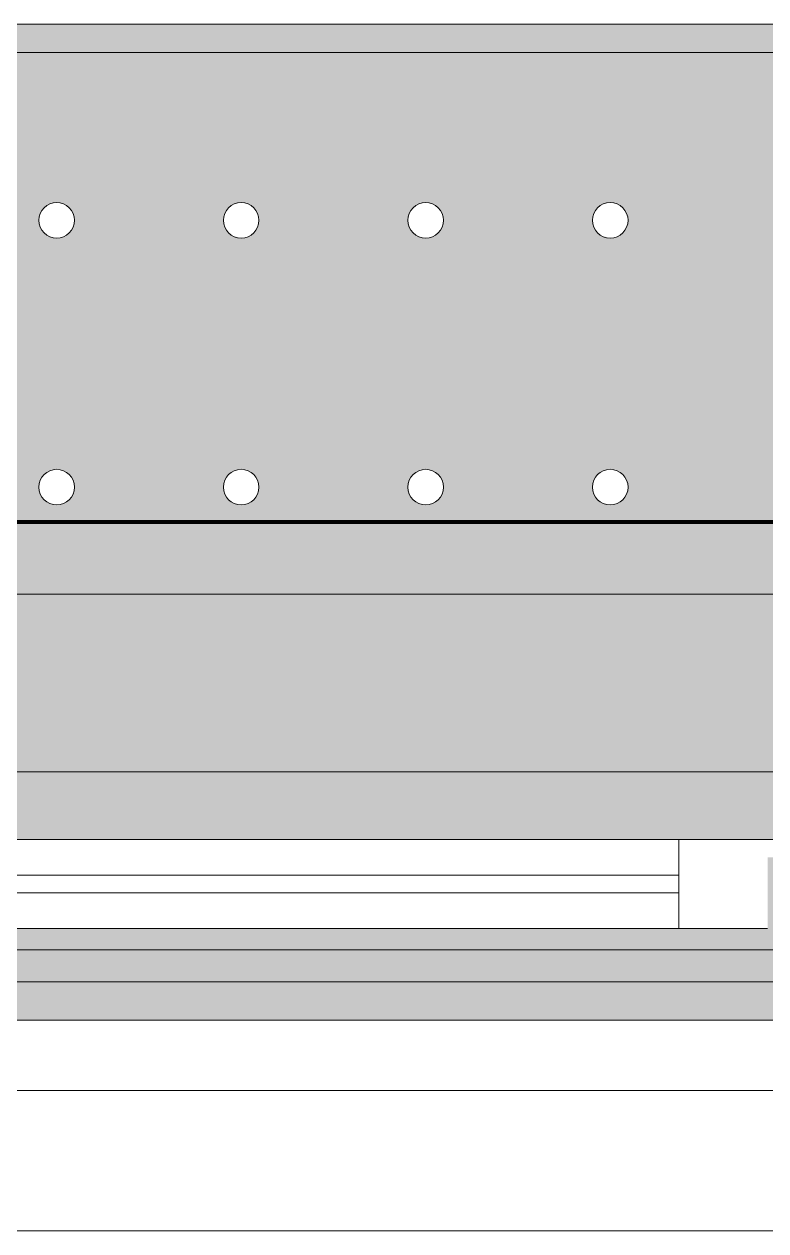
# Model space of a CAD drawing. Header units: millimetres. Extents: x -5426 to 189269, y -8553 to 29000.
# Drawn here: x 34282 to 34699, y -258 to 420 of the extents above; entities that cross this region are included whole.
import ezdxf

# ---------------------------------------------------------------- set-up
doc = ezdxf.new("R2010")
doc.units = ezdxf.units.MM
doc.linetypes.add('Осевая', pattern=[3175, 635, -476.25, 1587.5, -476.25])
for name, color, linetype, lineweight in [('A-GLAZ', 7, 'Continuous', 9), ('A-GLAZ-1', 7, 'Continuous', 13), ('Оси-2', 7, 'Осевая', 9)]:
    doc.layers.add(name, color=color, linetype=linetype, lineweight=lineweight)
for name, color, linetype, lineweight, true_color in [('A-WALL-1', 7, 'Continuous', 9, 0xc0c0c0), ('A-WALL-2', 7, 'Continuous', 9, 0xcbc7bf), ('I-WALL-13', 7, 'Continuous', 53, 0xeaa7bf), ('I-WALL-4', 7, 'Continuous', 9, 0xcbc7bf), ('S-WALL-ANLY', 7, 'Continuous', 13, 0x008040), ('Знаки-2', 9, 'Continuous', 9, 0x808080), ('Знаки-3', 7, 'Continuous', 9, 0xc1bbaf), ('Знаки-5', 7, 'Continuous', 9, 0xaba79f), ('Знаки-6', 7, 'Continuous', 9, 0xccc5b7), ('Знаки-7', 7, 'Continuous', 9, 0xd5cdbe), ('Знаки-8', 7, 'Continuous', 9, 0xd1cabb), ('Знаки-9', 7, 'Continuous', 9, 0xd4ccbd)]:
    doc.layers.add(name, color=color, linetype=linetype, lineweight=lineweight, true_color=true_color)
doc.layers.add('Знаки-4', color=7, linetype='Continuous', lineweight=9, transparency=0.5)

# ---------------------------------------------------------------- blocks, each defined once
blk = doc.blocks.new('120_Окно_СКБ_2Ст - 120_Окно_СКБ_2Ст 2100х2400 _мал створка справа_-22446225-План отделки стен 3 этажа в осях 1-12')
at = {"layer": 'A-GLAZ'}
for p, q in [((1000.47, -57), (-999.03, -57)), ((270, -107), (930, -107)), ((930, -117), (270, -117))]:
    blk.add_line(p, q, dxfattribs=at)
at = {"layer": 'A-GLAZ-1'}
for p, q in [((980, -87), (220, -87)), ((270, -137), (270, -87)), ((200, -137), (1000, -137)), ((1000, -137), (200, -137))]:
    blk.add_line(p, q, dxfattribs=at)
blk = doc.blocks.new('Зашивка радиатора_ с перфорацией М5 - Зашивка радиатора_ с перфорацией М5-V54-План отделки стен 3 этажа в осях 1-12')
at = {"layer": 'Знаки-4'}
h = blk.add_hatch(color=256, dxfattribs=at)
h.paths.add_polyline_path([(1406.88, 380), (-310, 380), (-310, -179.94), (1750, -179.94), (1750, 380), (1699, 380)])
h.paths.add_polyline_path([(1041.51, 328.5), (1699, 328.5), (1699, 288.5), (1719, 287.72), (1718.54, 278.5), (919, 278.5), (919, 288.5), (939, 288.5), (939, 328.5)])
h.paths.add_polyline_path([(-54.59, 328.5), (869, 328.5), (869, 288.5), (889, 288.5), (889, 278.5), (-281, 278.5), (-280, 288.5), (-261, 288.5), (-261, 328.5), (-127.53, 328.5)])
h.paths.add_polyline_path([(923.75, 90.35), (928.75, 89.02), (932.41, 85.35), (933.75, 80.35), (932.41, 75.35), (928.75, 71.69), (923.75, 70.35), (918.75, 71.69), (915.09, 75.35), (913.75, 80.35), (915.09, 85.35), (918.75, 89.02), (921.16, 90.01)])
h.paths.add_polyline_path([(1027.5, 90.35), (1032.5, 89.02), (1036.16, 85.35), (1037.5, 80.35), (1036.16, 75.35), (1032.5, 71.69), (1027.5, 70.35), (1022.5, 71.69), (1018.84, 75.35), (1017.5, 80.35), (1018.84, 85.35), (1022.5, 89.02), (1024.91, 90.01)])
h.paths.add_polyline_path([(1338.75, 90.35), (1343.75, 89.02), (1347.41, 85.35), (1348.75, 80.35), (1347.41, 75.35), (1343.75, 71.69), (1338.75, 70.35), (1333.75, 71.69), (1330.09, 75.35), (1328.75, 80.35), (1330.09, 85.35), (1333.75, 89.02), (1336.16, 90.01)])
h.paths.add_polyline_path([(1235, 90.35), (1240, 89.02), (1243.66, 85.35), (1245, 80.35), (1243.66, 75.35), (1240, 71.69), (1235, 70.35), (1230, 71.69), (1226.34, 75.35), (1225, 80.35), (1226.34, 85.35), (1230, 89.02), (1232.41, 90.01)])
h.paths.add_polyline_path([(1442.5, 90.35), (1447.5, 89.02), (1451.16, 85.35), (1452.5, 80.35), (1451.16, 75.35), (1447.5, 71.69), (1442.5, 70.35), (1437.5, 71.69), (1433.84, 75.35), (1432.5, 80.35), (1433.84, 85.35), (1437.5, 89.02), (1439.91, 90.01)])
h.paths.add_polyline_path([(1546.25, 90.35), (1551.25, 89.02), (1554.91, 85.35), (1556.25, 80.35), (1554.91, 75.35), (1551.25, 71.69), (1546.25, 70.35), (1541.25, 71.69), (1537.59, 75.35), (1536.25, 80.35), (1537.59, 85.35), (1541.25, 89.02), (1543.66, 90.01)])
h.paths.add_polyline_path([(1131.25, 90.35), (1136.25, 89.02), (1139.91, 85.35), (1141.25, 80.35), (1139.91, 75.35), (1136.25, 71.69), (1131.25, 70.35), (1126.25, 71.69), (1122.59, 75.35), (1121.25, 80.35), (1122.59, 85.35), (1126.25, 89.02), (1128.66, 90.01)])
h.paths.add_polyline_path([(1650, 90.35), (1655, 89.02), (1658.66, 85.35), (1660, 80.35), (1658.66, 75.35), (1655, 71.69), (1650, 70.35), (1645, 71.69), (1641.34, 75.35), (1640, 80.35), (1641.34, 85.35), (1645, 89.02), (1647.41, 90.01)])
h.paths.add_polyline_path([(820, 90.35), (825, 89.02), (828.66, 85.35), (830, 80.35), (828.66, 75.35), (825, 71.69), (820, 70.35), (815, 71.69), (811.34, 75.35), (810, 80.35), (811.34, 85.35), (815, 89.02), (817.41, 90.01)])
h.paths.add_polyline_path([(716.25, 90.35), (721.25, 89.02), (724.91, 85.35), (726.25, 80.35), (724.91, 75.35), (721.25, 71.69), (716.25, 70.35), (711.25, 71.69), (707.59, 75.35), (706.25, 80.35), (707.59, 85.35), (711.25, 89.02), (713.66, 90.01)])
h.paths.add_polyline_path([(197.5, 90.35), (202.5, 89.02), (206.16, 85.35), (207.5, 80.35), (206.16, 75.35), (202.5, 71.69), (197.5, 70.35), (192.5, 71.69), (188.84, 75.35), (187.5, 80.35), (188.84, 85.35), (192.5, 89.02), (194.91, 90.01)])
h.paths.add_polyline_path([(405, 90.35), (410, 89.02), (413.66, 85.35), (415, 80.35), (413.66, 75.35), (410, 71.69), (405, 70.35), (400, 71.69), (396.34, 75.35), (395, 80.35), (396.34, 85.35), (400, 89.02), (402.41, 90.01)])
h.paths.add_polyline_path([(93.75, 90.35), (98.75, 89.02), (102.41, 85.35), (103.75, 80.35), (102.41, 75.35), (98.75, 71.69), (93.75, 70.35), (88.75, 71.69), (85.09, 75.35), (83.75, 80.35), (85.09, 85.35), (88.75, 89.02), (91.16, 90.01)])
h.paths.add_polyline_path([(-10, 90.35), (-5, 89.02), (-1.34, 85.35), (0, 80.35), (-1.34, 75.35), (-5, 71.69), (-10, 70.35), (-15, 71.69), (-18.66, 75.35), (-20, 80.35), (-18.66, 85.35), (-15, 89.02), (-12.59, 90.01)])
h.paths.add_polyline_path([(301.25, 90.35), (306.25, 89.02), (309.91, 85.35), (311.25, 80.35), (309.91, 75.35), (306.25, 71.69), (301.25, 70.35), (296.25, 71.69), (292.59, 75.35), (291.25, 80.35), (292.59, 85.35), (296.25, 89.02), (298.66, 90.01)])
h.paths.add_polyline_path([(-113.75, 90.35), (-108.75, 89.02), (-105.09, 85.35), (-103.75, 80.35), (-105.09, 75.35), (-108.75, 71.69), (-113.75, 70.35), (-118.75, 71.69), (-122.41, 75.35), (-123.75, 80.35), (-122.41, 85.35), (-118.75, 89.02), (-116.34, 90.01)])
h.paths.add_polyline_path([(-217.5, 90.35), (-212.5, 89.02), (-208.84, 85.35), (-207.5, 80.35), (-208.84, 75.35), (-212.5, 71.69), (-217.5, 70.35), (-222.5, 71.69), (-226.16, 75.35), (-227.5, 80.35), (-226.16, 85.35), (-222.5, 89.02), (-220.09, 90.01)])
h.paths.add_polyline_path([(612.5, 90.35), (617.5, 89.02), (621.16, 85.35), (622.5, 80.35), (621.16, 75.35), (617.5, 71.69), (612.5, 70.35), (607.5, 71.69), (603.84, 75.35), (602.5, 80.35), (603.84, 85.35), (607.5, 89.02), (609.91, 90.01)])
h.paths.add_polyline_path([(508.75, 90.35), (513.75, 89.02), (517.41, 85.35), (518.75, 80.35), (517.41, 75.35), (513.75, 71.69), (508.75, 70.35), (503.75, 71.69), (500.09, 75.35), (498.75, 80.35), (500.09, 85.35), (503.75, 89.02), (506.16, 90.01)])
h.paths.add_polyline_path([(1546.25, -59.65), (1551.25, -60.98), (1554.91, -64.65), (1556.25, -69.65), (1554.91, -74.65), (1551.25, -78.31), (1546.25, -79.65), (1541.25, -78.31), (1537.59, -74.65), (1536.25, -69.65), (1537.59, -64.65), (1541.25, -60.98), (1543.66, -59.99)])
h.paths.add_polyline_path([(1442.5, -59.65), (1447.5, -60.98), (1451.16, -64.65), (1452.5, -69.65), (1451.16, -74.65), (1447.5, -78.31), (1442.5, -79.65), (1437.5, -78.31), (1433.84, -74.65), (1432.5, -69.65), (1433.84, -64.65), (1437.5, -60.98), (1439.91, -59.99)])
h.paths.add_polyline_path([(1131.25, -59.65), (1136.25, -60.98), (1139.91, -64.65), (1141.25, -69.65), (1139.91, -74.65), (1136.25, -78.31), (1131.25, -79.65), (1126.25, -78.31), (1122.59, -74.65), (1121.25, -69.65), (1122.59, -64.65), (1126.25, -60.98), (1128.66, -59.99)])
h.paths.add_polyline_path([(1650, -59.65), (1655, -60.98), (1658.66, -64.65), (1660, -69.65), (1658.66, -74.65), (1655, -78.31), (1650, -79.65), (1645, -78.31), (1641.34, -74.65), (1640, -69.65), (1641.34, -64.65), (1645, -60.98), (1647.41, -59.99)])
h.paths.add_polyline_path([(1235, -59.65), (1240, -60.98), (1243.66, -64.65), (1245, -69.65), (1243.66, -74.65), (1240, -78.31), (1235, -79.65), (1230, -78.31), (1226.34, -74.65), (1225, -69.65), (1226.34, -64.65), (1230, -60.98), (1232.41, -59.99)])
h.paths.add_polyline_path([(820, -59.65), (825, -60.98), (828.66, -64.65), (830, -69.65), (828.66, -74.65), (825, -78.31), (820, -79.65), (815, -78.31), (811.34, -74.65), (810, -69.65), (811.34, -64.65), (815, -60.98), (817.41, -59.99)])
h.paths.add_polyline_path([(1338.75, -59.65), (1343.75, -60.98), (1347.41, -64.65), (1348.75, -69.65), (1347.41, -74.65), (1343.75, -78.31), (1338.75, -79.65), (1333.75, -78.31), (1330.09, -74.65), (1328.75, -69.65), (1330.09, -64.65), (1333.75, -60.98), (1336.16, -59.99)])
h.paths.add_polyline_path([(716.25, -59.65), (721.25, -60.98), (724.91, -64.65), (726.25, -69.65), (724.91, -74.65), (721.25, -78.31), (716.25, -79.65), (711.25, -78.31), (707.59, -74.65), (706.25, -69.65), (707.59, -64.65), (711.25, -60.98), (713.66, -59.99)])
h.paths.add_polyline_path([(923.75, -59.65), (928.75, -60.98), (932.41, -64.65), (933.75, -69.65), (932.41, -74.65), (928.75, -78.31), (923.75, -79.65), (918.75, -78.31), (915.09, -74.65), (913.75, -69.65), (915.09, -64.65), (918.75, -60.98), (921.16, -59.99)])
h.paths.add_polyline_path([(1027.5, -59.65), (1032.5, -60.98), (1036.16, -64.65), (1037.5, -69.65), (1036.16, -74.65), (1032.5, -78.31), (1027.5, -79.65), (1022.5, -78.31), (1018.84, -74.65), (1017.5, -69.65), (1018.84, -64.65), (1022.5, -60.98), (1024.91, -59.99)])
h.paths.add_polyline_path([(612.5, -59.65), (617.5, -60.98), (621.16, -64.65), (622.5, -69.65), (621.16, -74.65), (617.5, -78.31), (612.5, -79.65), (607.5, -78.31), (603.84, -74.65), (602.5, -69.65), (603.84, -64.65), (607.5, -60.98), (609.91, -59.99)])
h.paths.add_polyline_path([(-113.75, -59.65), (-108.75, -60.98), (-105.09, -64.65), (-103.75, -69.65), (-105.09, -74.65), (-108.75, -78.31), (-113.75, -79.65), (-118.75, -78.31), (-122.41, -74.65), (-123.75, -69.65), (-122.41, -64.65), (-118.75, -60.98), (-116.34, -59.99)])
h.paths.add_polyline_path([(-217.5, -59.65), (-212.5, -60.98), (-208.84, -64.65), (-207.5, -69.65), (-208.84, -74.65), (-212.5, -78.31), (-217.5, -79.65), (-222.5, -78.31), (-226.16, -74.65), (-227.5, -69.65), (-226.16, -64.65), (-222.5, -60.98), (-220.09, -59.99)])
h.paths.add_polyline_path([(-10, -59.65), (-5, -60.98), (-1.34, -64.65), (0, -69.65), (-1.34, -74.65), (-5, -78.31), (-10, -79.65), (-15, -78.31), (-18.66, -74.65), (-20, -69.65), (-18.66, -64.65), (-15, -60.98), (-12.59, -59.99)])
h.paths.add_polyline_path([(93.75, -59.65), (98.75, -60.98), (102.41, -64.65), (103.75, -69.65), (102.41, -74.65), (98.75, -78.31), (93.75, -79.65), (88.75, -78.31), (85.09, -74.65), (83.75, -69.65), (85.09, -64.65), (88.75, -60.98), (91.16, -59.99)])
h.paths.add_polyline_path([(197.5, -59.65), (202.5, -60.98), (206.16, -64.65), (207.5, -69.65), (206.16, -74.65), (202.5, -78.31), (197.5, -79.65), (192.5, -78.31), (188.84, -74.65), (187.5, -69.65), (188.84, -64.65), (192.5, -60.98), (194.91, -59.99)])
h.paths.add_polyline_path([(405, -59.65), (410, -60.98), (413.66, -64.65), (415, -69.65), (413.66, -74.65), (410, -78.31), (405, -79.65), (400, -78.31), (396.34, -74.65), (395, -69.65), (396.34, -64.65), (400, -60.98), (402.41, -59.99)])
h.paths.add_polyline_path([(301.25, -59.65), (306.25, -60.98), (309.91, -64.65), (311.25, -69.65), (309.91, -74.65), (306.25, -78.31), (301.25, -79.65), (296.25, -78.31), (292.59, -74.65), (291.25, -69.65), (292.59, -64.65), (296.25, -60.98), (298.66, -59.99)])
h.paths.add_polyline_path([(508.75, -59.65), (513.75, -60.98), (517.41, -64.65), (518.75, -69.65), (517.41, -74.65), (513.75, -78.31), (508.75, -79.65), (503.75, -78.31), (500.09, -74.65), (498.75, -69.65), (500.09, -64.65), (503.75, -60.98), (506.16, -59.99)])
for points in [[(1406.88, -163.94), (-310, -163.94), (-310, -179.94), (1750, -179.94), (1750, -163.94), (1585.08, -163.94)], [(1028.66, -163.94), (1000, -163.94), (1000.68, -179.94), (1040, -179.94), (1039.32, -163.94), (1029.66, -163.94)], [(1014.82, -163.94), (1000, -163.94), (1000.68, -179.94), (1040, -179.94), (1039.32, -163.94), (1015, -163.94)], [(1010.34, -163.94), (1010, -163.94), (1010.34, -179.94), (1030, -179.94), (1029.66, -163.94), (1011.34, -163.94)], [(1012.93, -163.94), (1010, -163.94), (1010.34, -179.94), (1030, -179.94), (1029.66, -163.94), (1015, -163.94)], [(1134.14, -163.94), (1100, -163.94), (1100.68, -179.94), (1140, -179.94), (1139.32, -163.94), (1137.32, -163.94)], [(1128.66, -163.94), (1100, -163.94), (1100.68, -179.94), (1140, -179.94), (1139.32, -163.94), (1129.66, -163.94)], [(1130, -163.94), (1110, -163.94), (1110.34, -179.94), (1130, -179.94)], [(1120, -163.94), (1110, -163.94), (1110.34, -179.94), (1130, -179.94), (1129.66, -163.94), (1122.59, -163.94)], [(1220, -163.94), (1200, -163.94), (1200.68, -179.94), (1240, -179.94), (1239.32, -163.94), (1224.2, -163.94)], [(1200, -163.94), (1200.68, -179.94), (1240, -179.94), (1239.32, -163.94), (1200.68, -163.94)], [(1210.34, -163.94), (1210, -163.94), (1210.34, -179.94), (1230, -179.94), (1229.66, -163.94), (1211.34, -163.94)], [(1217.41, -163.94), (1210, -163.94), (1210.34, -179.94), (1230, -179.94), (1229.66, -163.94), (1220, -163.94)], [(1325, -163.94), (1300, -163.94), (1300.68, -179.94), (1340, -179.94), (1339.32, -163.94), (1325.18, -163.94)], [(1300, -163.94), (1300.68, -179.94), (1340, -179.94), (1339.32, -163.94), (1300.68, -163.94)], [(1310.34, -163.94), (1310, -163.94), (1310.34, -179.94), (1330, -179.94), (1329.66, -163.94), (1311.34, -163.94)], [(1310.34, -163.94), (1310, -163.94), (1310.34, -179.94), (1330, -179.94), (1329.66, -163.94), (1311.34, -163.94)]]:
    blk.add_hatch(color=256, dxfattribs=at).paths.add_polyline_path(points)
at = {"layer": 'Знаки-2'}
for p, q in [((1750, 380), (-310, 380)), ((-310, -179.94), (1750, -179.94))]:
    blk.add_line(p, q, dxfattribs=at)
for centre, start, end in [((1027.5, 80.35), 0, 180), ((1131.25, 80.35), 0, 180), ((1235, 80.35), 0, 180), ((1338.75, 80.35), 0, 180), ((1027.5, 80.35), 180, 0), ((1131.25, 80.35), 180, 360), ((1235, 80.35), 180, 0), ((1338.75, 80.35), 180, 0), ((1027.5, -69.65), 0, 180), ((1131.25, -69.65), 0, 180), ((1235, -69.65), 0, 180), ((1338.75, -69.65), 0, 180), ((1027.5, -69.65), 180, 0), ((1131.25, -69.65), 180, 0), ((1235, -69.65), 180, 0), ((1338.75, -69.65), 180, 0)]:
    blk.add_arc(centre, 10, start, end, dxfattribs=at)
at = {"layer": 'Знаки-3'}
for p, q in [((900, -163.94), (940, -163.94)), ((940, -163.94), (900, -163.94)), ((1000, -163.94), (940, -163.94)), ((1000, -163.94), (1010, -163.94)), ((1010, -163.94), (1000, -163.94)), ((1010, -163.94), (1030, -163.94)), ((1030, -163.94), (1010, -163.94)), ((1030, -163.94), (1040, -163.94)), ((1040, -163.94), (1030, -163.94)), ((1100, -163.94), (1040, -163.94)), ((1100, -163.94), (1140, -163.94)), ((1140, -163.94), (1100, -163.94)), ((1200, -163.94), (1140, -163.94)), ((1200, -163.94), (1240, -163.94)), ((1240, -163.94), (1200, -163.94)), ((1300, -163.94), (1240, -163.94)), ((1300, -163.94), (1310, -163.94)), ((1310, -163.94), (1300, -163.94)), ((1310, -163.94), (1330, -163.94)), ((1330, -163.94), (1310, -163.94)), ((1330, -163.94), (1340, -163.94)), ((1340, -163.94), (1330, -163.94)), ((1400, -163.94), (1340, -163.94)), ((900, -179.94), (940, -179.94)), ((940, -179.94), (900, -179.94)), ((940, -179.94), (1000, -179.94)), ((1000, -179.94), (1010, -179.94)), ((1010, -179.94), (1000, -179.94)), ((1010, -179.94), (1030, -179.94)), ((1030, -179.94), (1010, -179.94)), ((1030, -179.94), (1037.32, -179.94)), ((1040, -179.94), (1030, -179.94)), ((1037.32, -179.94), (1040, -179.94)), ((1040, -179.94), (1100, -179.94)), ((1100, -179.94), (1140, -179.94)), ((1140, -179.94), (1100, -179.94)), ((1140, -179.94), (1200, -179.94)), ((1200, -179.94), (1200.68, -179.94)), ((1214.82, -179.94), (1200, -179.94)), ((1200.68, -179.94), (1205.86, -179.94)), ((1205.86, -179.94), (1210, -179.94)), ((1210, -179.94), (1220, -179.94)), ((1225.18, -179.94), (1214.82, -179.94)), ((1220, -179.94), (1225.18, -179.94)), ((1225.18, -179.94), (1240, -179.94)), ((1237.32, -179.94), (1225.18, -179.94)), ((1239.32, -179.94), (1237.32, -179.94)), ((1240, -179.94), (1239.32, -179.94)), ((1240, -179.94), (1300, -179.94)), ((1300, -179.94), (1310, -179.94)), ((1310, -179.94), (1300, -179.94)), ((1310, -179.94), (1330, -179.94)), ((1330, -179.94), (1310, -179.94)), ((1330, -179.94), (1340, -179.94)), ((1340, -179.94), (1330, -179.94)), ((1340, -179.94), (1400, -179.94))]:
    blk.add_line(p, q, dxfattribs=at)
at = {"layer": 'Знаки-5'}
for p, q in [((-310, 380), (1750, 380)), ((-145.94, -163.94), (1700.94, -163.94)), ((1750, -179.94), (-310, -179.94)), ((1721.98, -179.94), (-310, -179.94))]:
    blk.add_line(p, q, dxfattribs=at)
for centre, start, end in [((1027.5, 80.35), 0, 180), ((1131.25, 80.35), 0, 180), ((1235, 80.35), 0, 180), ((1338.75, 80.35), 0, 180), ((1027.5, 80.35), 180, 360), ((1131.25, 80.35), 180, 360), ((1235, 80.35), 180, 0), ((1338.75, 80.35), 180, 360), ((1027.5, -69.65), 0, 180), ((1131.25, -69.65), 0, 180), ((1235, -69.65), 0, 180), ((1338.75, -69.65), 0, 180), ((1027.5, -69.65), 180, 360), ((1131.25, -69.65), 180, 360), ((1235, -69.65), 180, 360), ((1338.75, -69.65), 180, 360)]:
    blk.add_arc(centre, 10, start, end, dxfattribs=at)
at = {"layer": 'Знаки-6'}
for p, q in [((930, -163.94), (940, -163.94)), ((940, -163.94), (930, -163.94)), ((1000, -163.94), (1010, -163.94)), ((1010, -163.94), (1000, -163.94)), ((1011.28, -163.94), (1014.82, -163.94)), ((1014.82, -163.94), (1011.28, -163.94)), ((1015, -163.94), (1025, -163.94)), ((1025, -163.94), (1015, -163.94)), ((1025.18, -163.94), (1028.72, -163.94)), ((1028.72, -163.94), (1025.18, -163.94)), ((1030, -163.94), (1040, -163.94)), ((1040, -163.94), (1030, -163.94)), ((1100, -163.94), (1110, -163.94)), ((1110, -163.94), (1100, -163.94)), ((1110, -163.94), (1114.81, -163.94)), ((1114.81, -163.94), (1110, -163.94)), ((1115, -163.94), (1125, -163.94)), ((1125, -163.94), (1115, -163.94)), ((1125.19, -163.94), (1130, -163.94)), ((1130, -163.94), (1125.19, -163.94)), ((1130, -163.94), (1140, -163.94)), ((1140, -163.94), (1130, -163.94)), ((1200, -163.94), (1210, -163.94)), ((1210, -163.94), (1200, -163.94)), ((1210, -163.94), (1214.81, -163.94)), ((1214.81, -163.94), (1210, -163.94)), ((1215, -163.94), (1225, -163.94)), ((1225, -163.94), (1215, -163.94)), ((1225.19, -163.94), (1230, -163.94)), ((1230, -163.94), (1225.19, -163.94)), ((1230, -163.94), (1240, -163.94)), ((1240, -163.94), (1230, -163.94)), ((1300, -163.94), (1310, -163.94)), ((1310, -163.94), (1300, -163.94)), ((1311.28, -163.94), (1314.82, -163.94)), ((1314.82, -163.94), (1311.28, -163.94)), ((1315, -163.94), (1325, -163.94)), ((1325, -163.94), (1315, -163.94)), ((1325.18, -163.94), (1328.72, -163.94)), ((1328.72, -163.94), (1325.18, -163.94)), ((1330, -163.94), (1340, -163.94)), ((1340, -163.94), (1330, -163.94)), ((930, -179.94), (940, -179.94)), ((940, -179.94), (930, -179.94)), ((1000, -179.94), (1010, -179.94)), ((1010, -179.94), (1000, -179.94)), ((1011.28, -179.94), (1014.82, -179.94)), ((1014.82, -179.94), (1011.28, -179.94)), ((1015, -179.94), (1025, -179.94)), ((1025, -179.94), (1015, -179.94)), ((1025.18, -179.94), (1028.72, -179.94)), ((1028.72, -179.94), (1025.18, -179.94)), ((1030, -179.94), (1040, -179.94)), ((1040, -179.94), (1030, -179.94)), ((1100, -179.94), (1105.86, -179.94)), ((1100.68, -179.94), (1100, -179.94)), ((1110, -179.94), (1100.68, -179.94)), ((1105.86, -179.94), (1110, -179.94)), ((1110, -179.94), (1114.81, -179.94)), ((1114.81, -179.94), (1110, -179.94)), ((1115, -179.94), (1125, -179.94)), ((1125, -179.94), (1115, -179.94)), ((1125.19, -179.94), (1129.66, -179.94)), ((1130, -179.94), (1125.19, -179.94)), ((1129.66, -179.94), (1130, -179.94)), ((1130, -179.94), (1139.32, -179.94)), ((1134.14, -179.94), (1130, -179.94)), ((1137.32, -179.94), (1134.14, -179.94)), ((1140, -179.94), (1137.32, -179.94)), ((1139.32, -179.94), (1140, -179.94)), ((1200, -179.94), (1205.86, -179.94)), ((1210, -179.94), (1200, -179.94)), ((1205.86, -179.94), (1210, -179.94)), ((1210, -179.94), (1214.81, -179.94)), ((1210.34, -179.94), (1210, -179.94)), ((1214.81, -179.94), (1210.34, -179.94)), ((1215, -179.94), (1225, -179.94)), ((1217.41, -179.94), (1215, -179.94)), ((1225, -179.94), (1217.41, -179.94)), ((1225.19, -179.94), (1230, -179.94)), ((1230, -179.94), (1225.19, -179.94)), ((1230, -179.94), (1240, -179.94)), ((1240, -179.94), (1230, -179.94)), ((1300, -179.94), (1305.86, -179.94)), ((1302.68, -179.94), (1300, -179.94)), ((1310, -179.94), (1302.68, -179.94)), ((1305.86, -179.94), (1310, -179.94)), ((1311.28, -179.94), (1314.82, -179.94)), ((1314.82, -179.94), (1311.28, -179.94)), ((1315, -179.94), (1325, -179.94)), ((1325, -179.94), (1315, -179.94)), ((1325.18, -179.94), (1328.72, -179.94)), ((1328.72, -179.94), (1325.18, -179.94)), ((1330, -179.94), (1340, -179.94)), ((1340, -179.94), (1330, -179.94))]:
    blk.add_line(p, q, dxfattribs=at)
at = {"layer": 'Знаки-7'}
for p, q in [((1014.82, -163.94), (1011.34, -163.94)), ((1025, -163.94), (1015, -163.94)), ((1028.66, -163.94), (1025.18, -163.94)), ((1114.82, -163.94), (1111.34, -163.94)), ((1125, -163.94), (1115, -163.94)), ((1128.66, -163.94), (1125.18, -163.94)), ((1214.82, -163.94), (1211.34, -163.94)), ((1224.2, -163.94), (1215, -163.94)), ((1228.66, -163.94), (1225.18, -163.94)), ((1314.82, -163.94), (1311.34, -163.94)), ((1325, -163.94), (1315, -163.94)), ((1328.66, -163.94), (1325.18, -163.94)), ((1011.34, -179.94), (1014.82, -179.94)), ((1015, -179.94), (1025, -179.94)), ((1025.18, -179.94), (1028.66, -179.94)), ((1111.34, -179.94), (1114.82, -179.94)), ((1115, -179.94), (1125, -179.94)), ((1125.18, -179.94), (1128.66, -179.94)), ((1211.34, -179.94), (1214.82, -179.94)), ((1215, -179.94), (1224.2, -179.94)), ((1225.18, -179.94), (1228.66, -179.94)), ((1311.34, -179.94), (1314.82, -179.94)), ((1315, -179.94), (1325, -179.94)), ((1325.18, -179.94), (1328.66, -179.94))]:
    blk.add_line(p, q, dxfattribs=at)
at = {"layer": 'Знаки-8'}
for p, q in [((1010, -163.94), (1000.68, -163.94)), ((1010, -163.94), (1011.34, -163.94)), ((1011.34, -163.94), (1010, -163.94)), ((1011.34, -163.94), (1014.81, -163.94)), ((1014.81, -163.94), (1011.34, -163.94)), ((1015, -163.94), (1017.41, -163.94)), ((1017.41, -163.94), (1015, -163.94)), ((1017.41, -163.94), (1025, -163.94)), ((1025, -163.94), (1017.41, -163.94)), ((1025.19, -163.94), (1027.07, -163.94)), ((1029.66, -163.94), (1025.19, -163.94)), ((1027.07, -163.94), (1030, -163.94)), ((1030, -163.94), (1029.66, -163.94)), ((1039.32, -163.94), (1030, -163.94)), ((1110, -163.94), (1100.68, -163.94)), ((1110, -163.94), (1110.34, -163.94)), ((1111.34, -163.94), (1110, -163.94)), ((1110.34, -163.94), (1114.81, -163.94)), ((1114.81, -163.94), (1111.34, -163.94)), ((1115, -163.94), (1122.59, -163.94)), ((1117.41, -163.94), (1115, -163.94)), ((1125, -163.94), (1117.41, -163.94)), ((1122.59, -163.94), (1125, -163.94)), ((1125.19, -163.94), (1128.66, -163.94)), ((1129.66, -163.94), (1125.19, -163.94)), ((1128.66, -163.94), (1130, -163.94)), ((1130, -163.94), (1129.66, -163.94)), ((1139.32, -163.94), (1130, -163.94)), ((1210, -163.94), (1200.68, -163.94)), ((1211.28, -163.94), (1214.82, -163.94)), ((1214.82, -163.94), (1211.28, -163.94)), ((1215, -163.94), (1228.72, -163.94)), ((1225.18, -163.94), (1215, -163.94)), ((1228.72, -163.94), (1225.18, -163.94)), ((1239.32, -163.94), (1230, -163.94)), ((1310, -163.94), (1300.68, -163.94)), ((1310, -163.94), (1310.34, -163.94)), ((1310.34, -163.94), (1310, -163.94)), ((1310.34, -163.94), (1314.81, -163.94)), ((1311.34, -163.94), (1310.34, -163.94)), ((1314.81, -163.94), (1311.34, -163.94)), ((1315, -163.94), (1322.59, -163.94)), ((1317.41, -163.94), (1315, -163.94)), ((1325, -163.94), (1317.41, -163.94)), ((1322.59, -163.94), (1325, -163.94)), ((1325.19, -163.94), (1328.66, -163.94)), ((1329.66, -163.94), (1325.19, -163.94)), ((1328.66, -163.94), (1330, -163.94)), ((1330, -163.94), (1329.66, -163.94)), ((1339.32, -163.94), (1330, -163.94)), ((1000.68, -179.94), (1010, -179.94)), ((1010, -179.94), (1014.81, -179.94)), ((1014.81, -179.94), (1010, -179.94)), ((1015, -179.94), (1025, -179.94)), ((1025, -179.94), (1015, -179.94)), ((1025.19, -179.94), (1030, -179.94)), ((1030, -179.94), (1025.19, -179.94)), ((1030, -179.94), (1039.32, -179.94)), ((1100.68, -179.94), (1110, -179.94)), ((1110, -179.94), (1110.34, -179.94)), ((1114.81, -179.94), (1110, -179.94)), ((1110.34, -179.94), (1111.34, -179.94)), ((1111.34, -179.94), (1114.81, -179.94)), ((1115, -179.94), (1117.41, -179.94)), ((1125, -179.94), (1115, -179.94)), ((1117.41, -179.94), (1120, -179.94)), ((1120, -179.94), (1125, -179.94)), ((1125.19, -179.94), (1127.07, -179.94)), ((1130, -179.94), (1125.19, -179.94)), ((1127.07, -179.94), (1128.66, -179.94)), ((1128.66, -179.94), (1130, -179.94)), ((1130, -179.94), (1139.32, -179.94)), ((1200.68, -179.94), (1210, -179.94)), ((1211.28, -179.94), (1214.82, -179.94)), ((1214.82, -179.94), (1211.28, -179.94)), ((1215, -179.94), (1220, -179.94)), ((1228.72, -179.94), (1215, -179.94)), ((1220, -179.94), (1228.72, -179.94)), ((1230, -179.94), (1239.32, -179.94)), ((1300.68, -179.94), (1310, -179.94)), ((1310, -179.94), (1310.34, -179.94)), ((1310.34, -179.94), (1310, -179.94)), ((1310.34, -179.94), (1311.34, -179.94)), ((1311.34, -179.94), (1310.34, -179.94)), ((1311.34, -179.94), (1312.93, -179.94)), ((1312.93, -179.94), (1311.34, -179.94)), ((1312.93, -179.94), (1314.81, -179.94)), ((1314.81, -179.94), (1312.93, -179.94)), ((1315, -179.94), (1317.41, -179.94)), ((1317.41, -179.94), (1315, -179.94)), ((1317.41, -179.94), (1320, -179.94)), ((1320, -179.94), (1317.41, -179.94)), ((1320, -179.94), (1322.59, -179.94)), ((1322.59, -179.94), (1320, -179.94)), ((1322.59, -179.94), (1325, -179.94)), ((1325, -179.94), (1322.59, -179.94)), ((1325.19, -179.94), (1327.07, -179.94)), ((1327.07, -179.94), (1325.19, -179.94)), ((1327.07, -179.94), (1328.66, -179.94)), ((1328.66, -179.94), (1327.07, -179.94)), ((1328.66, -179.94), (1329.66, -179.94)), ((1329.66, -179.94), (1328.66, -179.94)), ((1329.66, -179.94), (1330, -179.94)), ((1330, -179.94), (1329.66, -179.94)), ((1330, -179.94), (1339.32, -179.94))]:
    blk.add_line(p, q, dxfattribs=at)
at = {"layer": 'Знаки-9'}
for p, q in [((1011.28, -163.94), (1014.82, -163.94)), ((1014.82, -163.94), (1011.28, -163.94)), ((1015, -163.94), (1025, -163.94)), ((1025, -163.94), (1015, -163.94)), ((1025.18, -163.94), (1028.72, -163.94)), ((1028.72, -163.94), (1025.18, -163.94)), ((1111.28, -163.94), (1114.82, -163.94)), ((1114.82, -163.94), (1111.28, -163.94)), ((1115, -163.94), (1125, -163.94)), ((1125, -163.94), (1115, -163.94)), ((1125.18, -163.94), (1128.72, -163.94)), ((1128.72, -163.94), (1125.18, -163.94)), ((1210, -163.94), (1214.81, -163.94)), ((1211.34, -163.94), (1210, -163.94)), ((1214.81, -163.94), (1211.34, -163.94)), ((1215, -163.94), (1225, -163.94)), ((1220, -163.94), (1215, -163.94)), ((1225, -163.94), (1220, -163.94)), ((1225.19, -163.94), (1230, -163.94)), ((1230, -163.94), (1225.19, -163.94)), ((1311.28, -163.94), (1314.82, -163.94)), ((1314.82, -163.94), (1311.28, -163.94)), ((1315, -163.94), (1325, -163.94)), ((1325, -163.94), (1315, -163.94)), ((1325.18, -163.94), (1328.72, -163.94)), ((1328.72, -163.94), (1325.18, -163.94)), ((1011.28, -179.94), (1014.82, -179.94)), ((1014.82, -179.94), (1011.28, -179.94)), ((1015, -179.94), (1025, -179.94)), ((1025, -179.94), (1015, -179.94)), ((1025.18, -179.94), (1028.72, -179.94)), ((1028.72, -179.94), (1025.18, -179.94)), ((1111.28, -179.94), (1114.82, -179.94)), ((1114.82, -179.94), (1111.28, -179.94)), ((1115, -179.94), (1125, -179.94)), ((1125, -179.94), (1115, -179.94)), ((1125.18, -179.94), (1128.72, -179.94)), ((1128.72, -179.94), (1125.18, -179.94)), ((1210, -179.94), (1214.81, -179.94)), ((1214.81, -179.94), (1210, -179.94)), ((1215, -179.94), (1225, -179.94)), ((1225, -179.94), (1215, -179.94)), ((1225.19, -179.94), (1230, -179.94)), ((1230, -179.94), (1225.19, -179.94)), ((1311.28, -179.94), (1314.82, -179.94)), ((1314.82, -179.94), (1311.28, -179.94)), ((1315, -179.94), (1325, -179.94)), ((1325, -179.94), (1315, -179.94)), ((1325.18, -179.94), (1328.72, -179.94)), ((1328.72, -179.94), (1325.18, -179.94))]:
    blk.add_line(p, q, dxfattribs=at)

msp = doc.modelspace()

# ---------------------------------------------------------------- linework, layer by layer
at = {"layer": 'A-WALL-1'}
msp.add_line((29982.83, -258), (38987.65, -258), dxfattribs=at)
at = {"layer": 'A-WALL-2'}
msp.add_line((33945.08, -100), (35893.94, -100), dxfattribs=at)
at = {"layer": 'I-WALL-13'}
for p, q in [((35871.06, 140), (33974, 140)), ((33974.31, 141), (35870.78, 141))]:
    msp.add_line(p, q, dxfattribs=at)
at = {"layer": 'I-WALL-4'}
msp.add_line((35876.28, 100), (33961.84, 100), dxfattribs=at)
at = {"layer": 'S-WALL-ANLY'}
for p, q in [((35970, -179), (33870, -179)), ((33870, -179), (35970, -179))]:
    msp.add_line(p, q, dxfattribs=at)
at = {"layer": 'Оси-2'}
msp.add_line((-2038.22, 0), (36260, 0), dxfattribs=at)

# ---------------------------------------------------------------- block references
at = {"layer": 'A-GLAZ', "rotation": 180}
msp.add_blockref('120_Окно_СКБ_2Ст - 120_Окно_СКБ_2Ст 2100х2400 _мал створка справа_-22446225-План отделки стен 3 этажа в осях 1-12', (34920, -175), dxfattribs=at)
at = {"layer": 'Знаки-3', "rotation": 180}
msp.add_blockref('Зашивка радиатора_ с перфорацией М5 - Зашивка радиатора_ с перфорацией М5-V54-План отделки стен 3 этажа в осях 1-12', (35639, 240.5), dxfattribs=at)

doc.saveas('drawing.dxf')
